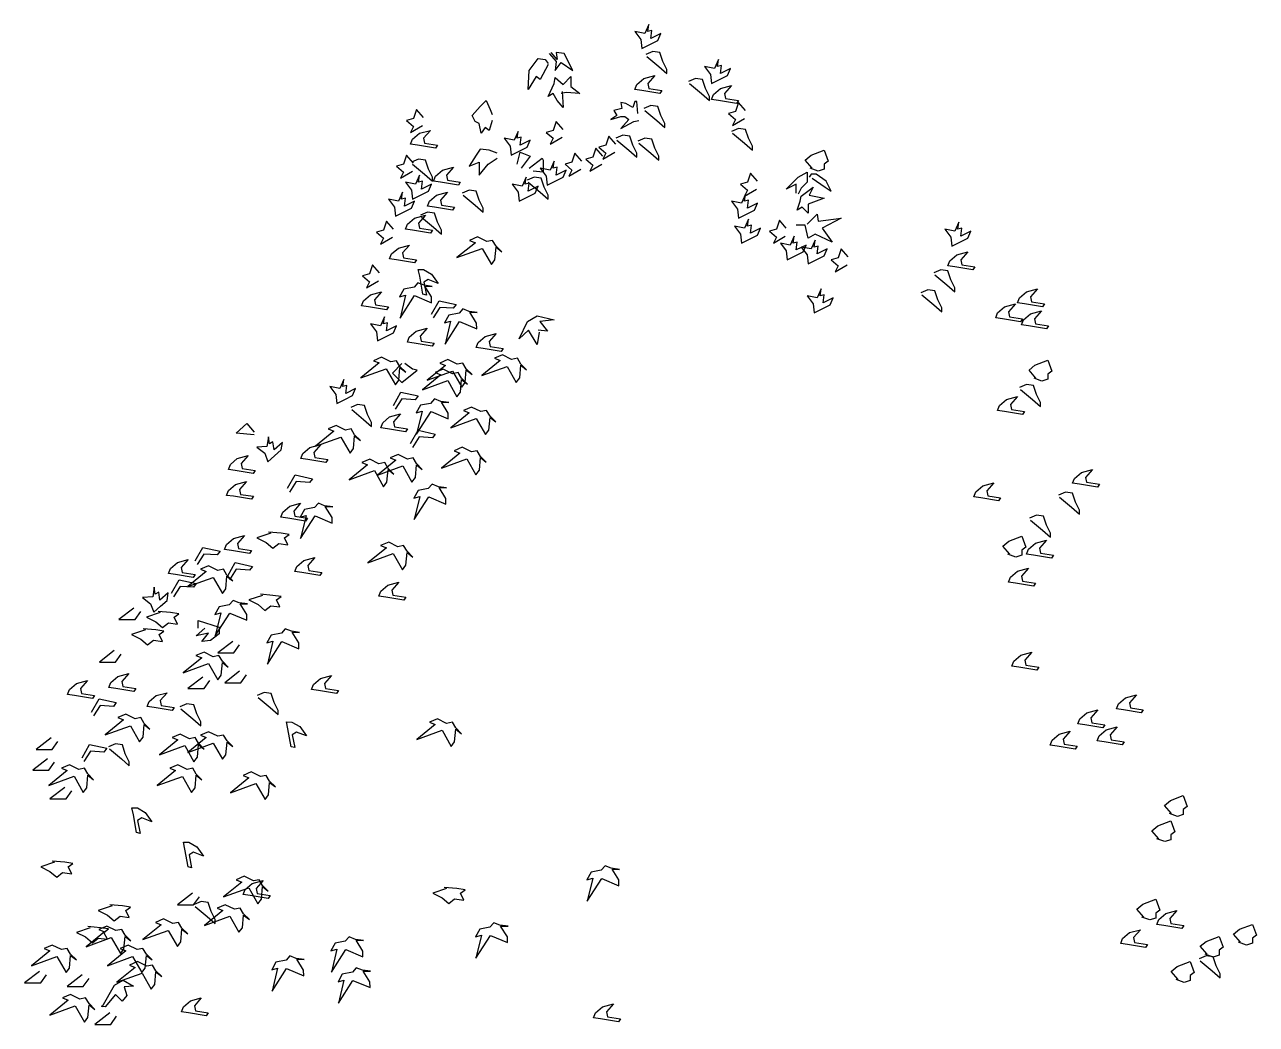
# Model space of a CAD drawing. Header units: millimetres. Extents: x -38686 to 870903, y -23218 to 232707.
# Drawn here: x 47948 to 50187, y 17992 to 19808 of the extents above; entities that cross this region are included whole.
import ezdxf

# ---------------------------------------------------------------- set-up
doc = ezdxf.new("R2010")
doc.units = ezdxf.units.MM
doc.header["$LTSCALE"] = 10
doc.layers.add('40 - Detail Outline', color=142, linetype='Continuous')

msp = doc.modelspace()

# ---------------------------------------------------------------- linework, layer by layer
at = {"layer": '40 - Detail Outline', "color": 250}
for points in [[(49082.546, 19807.995), (49075.3, 19791.696), (49057.184, 19795.318), (49068.054, 19780.83), (49069.865, 19764.531), (49084.358, 19771.775), (49098.851, 19779.019), (49104.286, 19791.696), (49086.17, 19782.641), (49087.981, 19797.129), (49080.735, 19795.318)], [(49209.358, 19744.61), (49202.112, 19728.311), (49183.996, 19731.933), (49194.865, 19717.445), (49196.677, 19701.146), (49211.17, 19708.39), (49225.662, 19715.634), (49231.097, 19728.311), (49212.981, 19719.256), (49214.793, 19733.744), (49207.546, 19731.933)], [(49060.807, 19699.335), (49073.488, 19710.201), (49093.416, 19715.634), (49080.735, 19701.146), (49082.546, 19692.091), (49106.097, 19688.469), (49102.474, 19683.036), (49069.865, 19688.469), (49057.184, 19690.28)], [(49200.3, 19681.225), (49212.981, 19692.091), (49232.909, 19697.524), (49220.228, 19683.036), (49222.039, 19673.981), (49245.59, 19670.359), (49241.967, 19664.926), (49209.358, 19670.359), (49196.677, 19672.17)], [(48653.199, 19599.73), (48665.88, 19610.596), (48685.807, 19616.029), (48673.126, 19601.541), (48674.938, 19592.486), (48698.489, 19588.864), (48694.865, 19583.431), (48662.257, 19588.864), (48649.576, 19590.675)], [(48845.228, 19614.218), (48837.981, 19597.919), (48819.865, 19601.541), (48830.735, 19587.053), (48832.547, 19570.754), (48847.039, 19577.998), (48861.532, 19585.242), (48866.967, 19597.919), (48848.851, 19588.864), (48850.662, 19603.352), (48843.416, 19601.541)], [(48694.865, 19532.723), (48707.547, 19543.589), (48727.474, 19549.022), (48714.793, 19534.534), (48716.604, 19525.479), (48740.155, 19521.857), (48736.532, 19516.424), (48703.923, 19521.857), (48691.242, 19523.668)], [(48910.445, 19559.888), (48903.199, 19543.589), (48885.083, 19547.211), (48895.952, 19532.723), (48897.764, 19516.424), (48912.257, 19523.668), (48926.749, 19530.912), (48932.184, 19543.589), (48914.068, 19534.534), (48915.88, 19549.022), (48908.633, 19547.211)], [(48665.88, 19534.534), (48658.633, 19518.235), (48640.518, 19521.857), (48651.387, 19507.369), (48653.199, 19491.07), (48667.691, 19498.314), (48682.184, 19505.558), (48687.619, 19518.235), (48669.503, 19509.18), (48671.315, 19523.668), (48664.068, 19521.857)], [(48859.72, 19530.912), (48852.474, 19514.613), (48834.358, 19518.235), (48845.228, 19503.747), (48847.039, 19487.448), (48861.532, 19494.692), (48876.025, 19501.936), (48881.46, 19514.613), (48863.344, 19505.558), (48865.155, 19520.046), (48857.909, 19518.235)], [(48635.083, 19503.747), (48627.836, 19487.448), (48609.72, 19491.07), (48620.59, 19476.582), (48622.402, 19460.283), (48636.894, 19467.527), (48651.387, 19474.771), (48656.822, 19487.448), (48638.706, 19478.393), (48640.518, 19492.881), (48633.271, 19491.07)], [(48683.996, 19487.448), (48696.677, 19498.314), (48716.604, 19503.747), (48703.923, 19489.259), (48705.735, 19480.204), (48729.286, 19476.582), (48725.662, 19471.149), (48693.054, 19476.582), (48680.373, 19478.393)], [(49258.271, 19500.125), (49251.025, 19483.826), (49232.909, 19487.448), (49243.778, 19472.96), (49245.59, 19456.661), (49260.083, 19463.905), (49274.575, 19471.149), (49280.01, 19483.826), (49261.894, 19474.771), (49263.706, 19489.259), (49256.459, 19487.448)], [(48644.141, 19445.795), (48656.822, 19456.661), (48676.749, 19462.094), (48664.068, 19447.606), (48665.88, 19438.551), (48689.431, 19434.929), (48685.807, 19429.496), (48653.199, 19434.929), (48640.518, 19436.74)], [(49263.706, 19454.85), (49256.459, 19438.551), (49238.344, 19442.173), (49249.213, 19427.685), (49251.025, 19411.386), (49265.517, 19418.63), (49280.01, 19425.874), (49285.445, 19438.551), (49267.329, 19429.496), (49269.141, 19443.984), (49261.894, 19442.173)], [(49645.952, 19449.417), (49638.706, 19433.118), (49620.59, 19436.74), (49631.459, 19422.252), (49633.271, 19405.953), (49647.764, 19413.197), (49662.256, 19420.441), (49667.691, 19433.118), (49649.575, 19424.063), (49651.387, 19438.551), (49644.141, 19436.74)], [(48615.155, 19391.465), (48627.836, 19402.331), (48647.764, 19407.764), (48635.083, 19393.276), (48636.894, 19384.221), (48660.445, 19380.599), (48656.822, 19375.166), (48624.213, 19380.599), (48611.532, 19382.41)], [(49347.039, 19424.063), (49339.793, 19407.764), (49321.677, 19411.386), (49332.546, 19396.898), (49334.358, 19380.599), (49348.851, 19387.843), (49363.343, 19395.087), (49368.778, 19407.764), (49350.662, 19398.709), (49352.474, 19413.197), (49345.228, 19411.386)], [(49385.083, 19416.819), (49377.836, 19400.52), (49359.72, 19404.142), (49370.59, 19389.654), (49372.401, 19373.355), (49386.894, 19380.599), (49401.387, 19387.843), (49406.822, 19400.52), (49388.706, 19391.465), (49390.517, 19405.953), (49383.271, 19404.142)], [(49629.648, 19378.788), (49642.329, 19389.654), (49662.256, 19395.087), (49649.575, 19380.599), (49651.387, 19371.544), (49674.938, 19367.922), (49671.314, 19362.489), (49638.706, 19367.922), (49626.025, 19369.733)], [(48673.479, 19363.085), (48687.978, 19354.798), (48699.799, 19337.86), (48681.889, 19344.928), (48673.971, 19340.176), (48678.484, 19316.779), (48672.148, 19318.363), (48666.294, 19350.899), (48663.733, 19363.45)], [(48564.431, 19306.348), (48577.112, 19317.214), (48597.039, 19322.647), (48584.358, 19308.159), (48586.17, 19299.104), (48609.72, 19295.482), (48606.097, 19290.049), (48573.489, 19295.482), (48560.807, 19297.293)], [(49395.952, 19328.08), (49388.706, 19311.781), (49370.59, 19315.403), (49381.459, 19300.915), (49383.271, 19284.616), (49397.764, 19291.86), (49412.257, 19299.104), (49417.691, 19311.781), (49399.575, 19302.726), (49401.387, 19317.214), (49394.141, 19315.403)], [(49756.459, 19311.781), (49769.141, 19322.647), (49789.068, 19328.08), (49776.387, 19313.592), (49778.199, 19304.537), (49801.749, 19300.915), (49798.126, 19295.482), (49765.517, 19300.915), (49752.836, 19302.726)], [(49716.604, 19284.616), (49729.285, 19295.482), (49749.213, 19300.915), (49736.532, 19286.427), (49738.343, 19277.372), (49761.894, 19273.75), (49758.271, 19268.317), (49725.662, 19273.75), (49712.981, 19275.561)], [(48602.474, 19277.372), (48595.228, 19261.073), (48577.112, 19264.695), (48587.981, 19250.207), (48589.793, 19233.908), (48604.286, 19241.152), (48618.778, 19248.396), (48624.213, 19261.073), (48606.097, 19252.018), (48607.909, 19266.506), (48600.663, 19264.695)], [(49763.706, 19271.939), (49776.387, 19282.805), (49796.314, 19288.238), (49783.633, 19273.75), (49785.445, 19264.695), (49808.996, 19261.073), (49805.372, 19255.64), (49772.764, 19261.073), (49760.083, 19262.884)], [(48647.476, 19240.625), (48660.157, 19251.491), (48680.085, 19256.924), (48667.403, 19242.436), (48669.215, 19233.381), (48692.766, 19229.759), (48689.143, 19224.326), (48656.534, 19229.759), (48643.853, 19231.57)], [(48772.748, 19230.481), (48785.429, 19241.347), (48805.357, 19246.78), (48792.676, 19232.292), (48794.487, 19223.237), (48818.038, 19219.615), (48814.415, 19214.182), (48781.806, 19219.615), (48769.125, 19221.426)], [(48528.199, 19163.279), (48520.952, 19146.98), (48502.836, 19150.602), (48513.706, 19136.114), (48515.518, 19119.815), (48530.01, 19127.059), (48544.503, 19134.303), (48549.938, 19146.98), (48531.822, 19137.925), (48533.634, 19152.413), (48526.387, 19150.602)], [(49720.228, 19116.193), (49732.909, 19127.059), (49752.836, 19132.492), (49740.155, 19118.004), (49741.967, 19108.949), (49765.517, 19105.327), (49761.894, 19099.894), (49729.285, 19105.327), (49716.604, 19107.138)], [(48599.033, 19084.966), (48611.714, 19095.832), (48631.641, 19101.265), (48618.96, 19086.777), (48620.772, 19077.722), (48644.323, 19074.1), (48640.699, 19068.667), (48608.091, 19074.1), (48595.41, 19075.911)], [(48391.625, 19059.38), (48388.821, 19041.765), (48370.384, 19040.598), (48384.618, 19029.399), (48390.567, 19014.117), (48402.705, 19024.849), (48414.843, 19035.582), (48416.829, 19049.231), (48401.656, 19035.815), (48399.675, 19050.281), (48393.14, 19046.665)], [(48453.923, 19029.265), (48466.605, 19040.131), (48486.532, 19045.564), (48473.851, 19031.076), (48475.662, 19022.021), (48499.213, 19018.399), (48495.59, 19012.966), (48462.981, 19018.399), (48450.3, 19020.21)], [(48322.215, 19008.866), (48334.896, 19019.732), (48354.824, 19025.165), (48342.143, 19010.677), (48343.954, 19001.622), (48367.505, 18998), (48363.882, 18992.567), (48331.273, 18998), (48318.592, 18999.811)], [(49856.097, 18983.99), (49868.778, 18994.856), (49888.706, 19000.289), (49876.025, 18985.801), (49877.836, 18976.746), (49901.387, 18973.124), (49897.764, 18967.691), (49865.155, 18973.124), (49852.474, 18974.935)], [(48318.755, 18962.168), (48331.436, 18973.034), (48351.364, 18978.467), (48338.682, 18963.979), (48340.494, 18954.924), (48364.045, 18951.302), (48360.422, 18945.869), (48327.813, 18951.302), (48315.132, 18953.113)], [(49676.745, 18959.513), (49689.426, 18970.379), (49709.354, 18975.812), (49696.673, 18961.324), (49698.484, 18952.269), (49722.035, 18948.647), (49718.412, 18943.214), (49685.803, 18948.647), (49673.122, 18950.458)], [(48417.371, 18922.389), (48430.052, 18933.255), (48449.98, 18938.688), (48437.299, 18924.2), (48439.11, 18915.145), (48462.661, 18911.523), (48459.038, 18906.09), (48426.429, 18911.523), (48413.748, 18913.334)], [(48315.295, 18863.584), (48327.976, 18874.45), (48347.903, 18879.883), (48335.222, 18865.395), (48337.034, 18856.34), (48360.585, 18852.718), (48356.961, 18847.285), (48324.353, 18852.718), (48311.672, 18854.529)], [(49772.764, 18855.408), (49785.445, 18866.274), (49805.372, 18871.707), (49792.691, 18857.219), (49794.503, 18848.164), (49818.054, 18844.542), (49814.43, 18839.109), (49781.822, 18844.542), (49769.141, 18846.353)], [(48213.218, 18820.346), (48225.899, 18831.212), (48245.827, 18836.645), (48233.146, 18822.157), (48234.957, 18813.102), (48258.508, 18809.48), (48254.885, 18804.047), (48222.276, 18809.48), (48209.595, 18811.291)], [(48443.323, 18823.805), (48456.004, 18834.671), (48475.932, 18840.104), (48463.25, 18825.616), (48465.062, 18816.561), (48488.613, 18812.939), (48484.99, 18807.506), (48452.381, 18812.939), (48439.7, 18814.75)], [(49740.155, 18804.7), (49752.836, 18815.566), (49772.764, 18820.999), (49760.083, 18806.511), (49761.894, 18797.456), (49785.445, 18793.834), (49781.822, 18788.401), (49749.213, 18793.834), (49736.532, 18795.645)], [(48184.012, 18786.113), (48181.208, 18768.497), (48162.77, 18767.33), (48177.005, 18756.131), (48182.954, 18740.849), (48195.092, 18751.581), (48207.229, 18762.314), (48209.215, 18775.963), (48194.043, 18762.547), (48192.062, 18777.013), (48185.526, 18773.397)], [(48595.573, 18778.837), (48608.254, 18789.703), (48628.181, 18795.136), (48615.5, 18780.648), (48617.312, 18771.593), (48640.862, 18767.971), (48637.239, 18762.538), (48604.631, 18767.971), (48591.949, 18769.782)], [(49745.91, 18652.089), (49758.591, 18662.955), (49778.519, 18668.389), (49765.837, 18653.901), (49767.649, 18644.845), (49791.2, 18641.223), (49787.577, 18635.79), (49754.968, 18641.223), (49742.287, 18643.034)], [(48104.976, 18613.309), (48117.657, 18624.175), (48137.584, 18629.608), (48124.903, 18615.12), (48126.715, 18606.065), (48150.265, 18602.443), (48146.642, 18597.01), (48114.034, 18602.443), (48101.352, 18604.254)], [(48473.507, 18609.431), (48486.188, 18620.297), (48506.116, 18625.73), (48493.435, 18611.242), (48495.246, 18602.187), (48518.797, 18598.565), (48515.174, 18593.132), (48482.565, 18598.565), (48469.884, 18600.376)], [(48029.827, 18600.694), (48042.508, 18611.56), (48062.435, 18616.993), (48049.754, 18602.505), (48051.566, 18593.45), (48075.116, 18589.828), (48071.493, 18584.395), (48038.884, 18589.828), (48026.203, 18591.639)], [(48174.803, 18578.407), (48187.484, 18589.273), (48207.411, 18594.706), (48194.73, 18580.218), (48196.542, 18571.163), (48220.092, 18567.541), (48216.469, 18562.108), (48183.861, 18567.541), (48171.179, 18569.352)], [(49935.995, 18574.529), (49948.676, 18585.395), (49968.603, 18590.828), (49955.922, 18576.34), (49957.734, 18567.285), (49981.284, 18563.663), (49977.661, 18558.23), (49945.053, 18563.663), (49932.371, 18565.474)], [(49866.168, 18547.383), (49878.849, 18558.249), (49898.776, 18563.682), (49886.095, 18549.194), (49887.907, 18540.139), (49911.457, 18536.517), (49907.834, 18531.084), (49875.226, 18536.517), (49862.544, 18538.328)], [(48434.155, 18541.329), (48448.654, 18533.043), (48460.475, 18516.104), (48442.565, 18523.172), (48434.648, 18518.42), (48439.16, 18495.023), (48432.825, 18496.607), (48426.97, 18529.143), (48424.409, 18541.694)], [(49815.737, 18508.603), (49828.418, 18519.469), (49848.346, 18524.902), (49835.664, 18510.414), (49837.476, 18501.359), (49861.027, 18497.737), (49857.404, 18492.304), (49824.795, 18497.737), (49812.114, 18499.548)], [(49901.081, 18516.359), (49913.762, 18527.225), (49933.69, 18532.658), (49921.009, 18518.17), (49922.82, 18509.115), (49946.371, 18505.493), (49942.748, 18500.06), (49910.139, 18505.493), (49897.458, 18507.304)], [(48153.21, 18385.299), (48167.709, 18377.013), (48179.53, 18360.075), (48161.62, 18367.143), (48153.702, 18362.39), (48158.215, 18338.994), (48151.879, 18340.578), (48146.025, 18373.114), (48143.464, 18385.665)], [(48246.859, 18322.887), (48261.358, 18314.601), (48273.178, 18297.663), (48255.268, 18304.731), (48247.351, 18299.978), (48251.863, 18276.582), (48245.528, 18278.166), (48239.673, 18310.702), (48237.113, 18323.253)], [(48349.37, 18237.143), (48362.051, 18248.009), (48381.979, 18253.442), (48369.298, 18238.954), (48371.109, 18229.899), (48394.66, 18226.277), (48391.037, 18220.844), (48358.428, 18226.277), (48345.747, 18228.088)], [(50009.701, 18182.851), (50022.382, 18193.717), (50042.309, 18199.15), (50029.628, 18184.662), (50031.44, 18175.607), (50054.991, 18171.985), (50051.367, 18166.552), (50018.759, 18171.985), (50006.078, 18173.796)], [(49943.753, 18147.949), (49956.434, 18158.815), (49976.362, 18164.248), (49963.681, 18149.76), (49965.492, 18140.705), (49989.043, 18137.083), (49985.42, 18131.65), (49952.811, 18137.083), (49940.13, 18138.894)], [(48236.871, 18023.852), (48249.552, 18034.718), (48269.48, 18040.151), (48256.799, 18025.663), (48258.61, 18016.608), (48282.161, 18012.986), (48278.538, 18007.553), (48245.929, 18012.986), (48233.248, 18014.797)], [(48986.059, 18013.45), (48998.74, 18024.316), (49018.667, 18029.749), (49005.986, 18015.261), (49007.798, 18006.206), (49031.348, 18002.584), (49027.725, 17997.151), (48995.116, 18002.584), (48982.435, 18004.395)]]:
    msp.add_lwpolyline(points, close=True, dxfattribs=at)
for points in [[(48899.575, 19735.555), (48885.083, 19708.39), (48877.836, 19713.823), (48863.344, 19690.28), (48865.155, 19724.689), (48881.46, 19746.421), (48894.141, 19744.61), (48899.575, 19737.366)], [(48901.387, 19755.476), (48914.068, 19740.988), (48912.257, 19724.689), (48923.126, 19739.177), (48944.865, 19724.689), (48928.561, 19755.476), (48914.068, 19757.287), (48915.88, 19744.61), (48905.01, 19757.287)], [(49078.923, 19750.043), (49100.662, 19731.933), (49115.155, 19719.256), (49115.155, 19726.5), (49107.909, 19740.988), (49102.474, 19757.287), (49089.793, 19759.098), (49077.112, 19753.665)], [(48924.938, 19686.658), (48926.749, 19657.682), (48915.88, 19670.359), (48908.633, 19683.036), (48899.575, 19677.603), (48910.445, 19701.146), (48912.257, 19712.012), (48926.749, 19699.335), (48941.242, 19713.823), (48941.242, 19695.713), (48957.546, 19683.036), (48932.184, 19684.847), (48923.126, 19683.036)], [(49156.822, 19701.146), (49178.561, 19683.036), (49193.054, 19670.359), (49193.054, 19677.603), (49185.807, 19692.091), (49180.373, 19708.39), (49167.691, 19710.201), (49155.01, 19704.768)], [(48673.126, 19639.572), (48660.445, 19654.06), (48655.01, 19637.761), (48642.329, 19634.139), (48655.01, 19623.273), (48649.576, 19612.407), (48671.315, 19625.084)], [(48798.126, 19634.139), (48792.691, 19616.029), (48785.445, 19621.462), (48778.199, 19610.596), (48774.575, 19628.706), (48767.329, 19632.328), (48761.894, 19643.194), (48776.387, 19659.493), (48787.257, 19670.359), (48794.503, 19654.06), (48798.126, 19645.005)], [(49062.619, 19646.816), (49060.807, 19668.548), (49057.184, 19668.548), (49053.561, 19657.682), (49040.88, 19664.926), (49031.822, 19666.737), (49033.633, 19655.871), (49019.141, 19652.249), (49024.575, 19643.194), (49013.706, 19635.95), (49031.822, 19641.383), (49039.068, 19641.383), (49046.315, 19635.95), (49031.822, 19619.651), (49055.373, 19632.328), (49064.431, 19634.139)], [(49075.3, 19652.249), (49097.039, 19634.139), (49111.532, 19621.462), (49111.532, 19628.706), (49104.286, 19643.194), (49098.851, 19659.493), (49086.17, 19661.304), (49073.488, 19655.871)], [(49258.271, 19652.249), (49245.59, 19666.737), (49240.155, 19650.438), (49227.474, 19646.816), (49240.155, 19635.95), (49234.72, 19625.084), (49256.459, 19637.761)], [(48926.749, 19617.84), (48914.068, 19632.328), (48908.633, 19616.029), (48895.952, 19612.407), (48908.633, 19601.541), (48903.199, 19590.675), (48924.938, 19603.352)], [(49234.72, 19610.596), (49256.459, 19592.486), (49270.952, 19579.809), (49270.952, 19587.053), (49263.706, 19601.541), (49258.271, 19617.84), (49245.59, 19619.651), (49232.909, 19614.218)], [(49022.764, 19590.675), (49010.083, 19605.163), (49004.648, 19588.864), (48991.967, 19585.242), (49004.648, 19574.376), (48999.213, 19563.51), (49020.952, 19576.187)], [(49024.575, 19597.919), (49046.315, 19579.809), (49060.807, 19567.132), (49060.807, 19574.376), (49053.561, 19588.864), (49048.126, 19605.163), (49035.445, 19606.974), (49022.764, 19601.541)], [(49064.431, 19592.486), (49086.17, 19574.376), (49100.662, 19561.699), (49100.662, 19568.943), (49093.416, 19583.431), (49087.981, 19599.73), (49075.3, 19601.541), (49062.619, 19596.108)], [(48655.01, 19556.266), (48642.329, 19570.754), (48636.894, 19554.455), (48624.213, 19550.833), (48636.894, 19539.967), (48631.46, 19529.101), (48653.199, 19541.778)], [(48653.199, 19554.455), (48674.938, 19536.345), (48689.431, 19523.668), (48689.431, 19530.912), (48682.184, 19545.4), (48676.749, 19561.699), (48664.068, 19563.51), (48651.387, 19558.077)], [(48807.184, 19574.376), (48792.691, 19579.809), (48776.387, 19581.62), (48769.141, 19570.754), (48756.46, 19550.833), (48774.575, 19558.077), (48774.575, 19534.534), (48790.88, 19554.455), (48807.184, 19565.321)], [(48843.416, 19554.455), (48848.851, 19576.187), (48866.967, 19568.943), (48850.662, 19547.211)], [(48865.155, 19547.211), (48888.706, 19565.321), (48890.518, 19561.699), (48890.518, 19539.967), (48872.402, 19541.778)], [(48961.17, 19559.888), (48948.489, 19574.376), (48943.054, 19558.077), (48930.373, 19554.455), (48943.054, 19543.589), (48937.619, 19532.723), (48959.358, 19545.4)], [(48999.213, 19568.943), (48986.532, 19583.431), (48981.097, 19567.132), (48968.416, 19563.51), (48981.097, 19552.644), (48975.662, 19541.778), (48997.402, 19554.455)], [(49379.648, 19547.211), (49366.967, 19561.699), (49377.836, 19570.754), (49401.387, 19579.809), (49408.633, 19559.888), (49401.387, 19554.455), (49401.387, 19545.4), (49390.517, 19541.778), (49376.025, 19547.211)], [(48863.344, 19521.857), (48885.083, 19503.747), (48899.575, 19491.07), (48899.575, 19498.314), (48892.329, 19512.802), (48886.894, 19529.101), (48874.213, 19530.912), (48861.532, 19525.479)], [(49280.01, 19523.668), (49267.329, 19538.156), (49261.894, 19521.857), (49249.213, 19518.235), (49261.894, 19507.369), (49256.459, 19496.503), (49278.199, 19509.18)], [(49350.662, 19501.936), (49350.662, 19518.235), (49332.546, 19509.18), (49354.286, 19530.912), (49370.59, 19539.967), (49370.59, 19521.857), (49359.72, 19510.991), (49354.286, 19500.125)], [(49379.648, 19529.101), (49403.199, 19512.802), (49414.068, 19505.558), (49405.01, 19523.668), (49386.894, 19536.345), (49377.836, 19536.345), (49374.213, 19530.912)], [(48745.59, 19498.314), (48767.329, 19480.204), (48781.822, 19467.527), (48781.822, 19474.771), (48774.575, 19489.259), (48769.141, 19505.558), (48756.46, 19507.369), (48743.778, 19501.936)], [(49352.474, 19471.149), (49357.909, 19487.448), (49359.72, 19496.503), (49381.459, 19512.802), (49374.213, 19498.314), (49401.387, 19492.881), (49372.401, 19482.015), (49372.401, 19465.716), (49361.532, 19476.582), (49352.474, 19471.149)], [(48618.778, 19436.74), (48606.097, 19451.228), (48600.663, 19434.929), (48587.981, 19431.307), (48600.663, 19420.441), (48595.228, 19409.575), (48616.967, 19422.252)], [(48669.503, 19458.472), (48691.242, 19440.362), (48705.735, 19427.685), (48705.735, 19434.929), (48698.489, 19449.417), (48693.054, 19465.716), (48680.373, 19467.527), (48667.691, 19462.094)], [(49332.546, 19438.551), (49319.865, 19453.039), (49314.43, 19436.74), (49301.749, 19433.118), (49314.43, 19422.252), (49308.996, 19411.386), (49330.735, 19424.063)], [(49370.59, 19445.795), (49388.706, 19463.905), (49390.517, 19451.228), (49432.184, 19456.661), (49397.764, 19438.551), (49415.88, 19413.197), (49385.083, 19427.685), (49372.401, 19420.441), (49366.967, 19443.984), (49350.662, 19443.984)], [(48779.988, 19401.555), (48796.703, 19372.313), (48802.971, 19380.668), (48805.06, 19403.644), (48815.508, 19395.289), (48805.06, 19405.733), (48798.792, 19416.176), (48788.345, 19414.088), (48771.63, 19422.443), (48757.004, 19416.176), (48767.451, 19411.999), (48734.02, 19384.846), (48779.988, 19401.555)], [(49444.865, 19386.032), (49432.184, 19400.52), (49426.749, 19384.221), (49414.068, 19380.599), (49426.749, 19369.733), (49421.315, 19358.867), (49443.054, 19371.544)], [(48593.416, 19357.056), (48580.735, 19371.544), (48575.3, 19355.245), (48562.619, 19351.623), (48575.3, 19340.757), (48569.865, 19329.891), (48591.605, 19342.568)], [(49602.474, 19353.434), (49624.213, 19335.324), (49638.706, 19322.647), (49638.706, 19329.891), (49631.459, 19344.379), (49626.025, 19360.678), (49613.343, 19362.489), (49600.662, 19357.056)], [(48656.994, 19316.07), (48688.033, 19302.99), (48687.938, 19313.435), (48675.644, 19332.957), (48689.018, 19332.664), (48674.376, 19334.616), (48663.053, 19339.106), (48656.022, 19331.102), (48637.669, 19327.588), (48629.855, 19313.727), (48640.691, 19316.753), (48630.623, 19274.878), (48656.994, 19316.07)], [(49578.923, 19317.214), (49600.662, 19299.104), (49615.155, 19286.427), (49615.155, 19293.671), (49607.909, 19308.159), (49602.474, 19324.458), (49589.793, 19326.269), (49577.112, 19320.836)], [(48687.612, 19282.404), (48701.453, 19306.618), (48732.595, 19299.7), (48727.405, 19292.781), (48703.183, 19294.511), (48691.072, 19275.486)], [(48738.805, 19268.721), (48769.844, 19255.641), (48769.749, 19266.086), (48757.455, 19285.608), (48770.829, 19285.315), (48756.187, 19287.267), (48744.864, 19291.758), (48737.833, 19283.753), (48719.48, 19280.239), (48711.666, 19266.379), (48722.502, 19269.405), (48712.434, 19227.529), (48738.805, 19268.721)], [(48883.115, 19249.543), (48879.654, 19227.059), (48864.083, 19253.002), (48846.782, 19237.436), (48862.353, 19268.568), (48879.654, 19278.945), (48910.796, 19272.027), (48884.845, 19268.568), (48898.686, 19251.272), (48881.384, 19253.002)], [(48825.015, 19187.327), (48841.73, 19158.085), (48847.999, 19166.439), (48850.088, 19189.415), (48860.535, 19181.061), (48850.088, 19191.504), (48843.82, 19201.948), (48833.373, 19199.859), (48816.658, 19208.214), (48802.032, 19201.948), (48812.479, 19197.77), (48779.048, 19170.617), (48825.015, 19187.327)], [(48605.417, 19183.022), (48622.133, 19153.78), (48628.401, 19162.135), (48630.49, 19185.111), (48640.937, 19176.756), (48630.49, 19187.2), (48624.222, 19197.643), (48613.775, 19195.555), (48597.06, 19203.91), (48582.434, 19197.643), (48592.881, 19193.466), (48559.45, 19166.312), (48605.417, 19183.022)], [(48633.979, 19192.468), (48616.678, 19175.172), (48633.979, 19157.877), (48661.66, 19180.361), (48653.01, 19182.091), (48639.169, 19192.468)], [(48725.981, 19178.718), (48742.696, 19149.476), (48748.964, 19157.831), (48751.054, 19180.807), (48761.501, 19172.452), (48751.054, 19182.895), (48744.786, 19193.339), (48734.338, 19191.25), (48717.623, 19199.605), (48702.997, 19193.339), (48713.444, 19189.162), (48680.014, 19162.008), (48725.981, 19178.718)], [(49786.262, 19165.821), (49773.581, 19180.309), (49784.45, 19189.364), (49808.001, 19198.419), (49815.248, 19178.498), (49808.001, 19173.065), (49808.001, 19164.01), (49797.132, 19160.388), (49782.639, 19165.821)], [(48717.369, 19161.5), (48734.084, 19132.258), (48740.353, 19140.613), (48742.442, 19163.589), (48752.889, 19155.234), (48742.442, 19165.678), (48736.174, 19176.121), (48725.727, 19174.032), (48709.011, 19182.387), (48694.386, 19176.121), (48704.833, 19171.944), (48671.402, 19144.79), (48717.369, 19161.5)], [(48618.408, 19116.368), (48632.249, 19140.582), (48663.391, 19133.663), (48658.2, 19126.745), (48633.979, 19128.475), (48621.868, 19109.45)], [(49758.271, 19145.169), (49780.01, 19127.059), (49794.503, 19114.382), (49794.503, 19121.626), (49787.256, 19136.114), (49781.822, 19152.413), (49769.141, 19154.224), (49756.459, 19148.791)], [(48542.691, 19108.949), (48564.431, 19090.839), (48578.923, 19078.162), (48578.923, 19085.406), (48571.677, 19099.894), (48566.242, 19116.193), (48553.561, 19118.004), (48540.88, 19112.571)], [(48687.135, 19105.153), (48718.174, 19092.073), (48718.079, 19102.517), (48705.785, 19122.039), (48719.159, 19121.747), (48704.517, 19123.699), (48693.194, 19128.189), (48686.163, 19120.185), (48667.809, 19116.671), (48659.995, 19102.81), (48670.832, 19105.836), (48660.764, 19063.96), (48687.135, 19105.153)], [(48769.039, 19092.629), (48785.755, 19063.387), (48792.023, 19071.742), (48794.112, 19094.718), (48804.559, 19086.363), (48794.112, 19096.807), (48787.844, 19107.25), (48777.397, 19105.161), (48760.682, 19113.516), (48746.056, 19107.25), (48756.503, 19103.073), (48723.072, 19075.919), (48769.039, 19092.629)], [(48365.812, 19062.752), (48332.939, 19066.211), (48351.971, 19083.507), (48365.812, 19067.941)], [(48522.99, 19059.004), (48539.705, 19029.762), (48545.973, 19038.117), (48548.063, 19061.093), (48558.51, 19052.738), (48548.063, 19063.182), (48541.795, 19073.625), (48531.348, 19071.537), (48514.632, 19079.891), (48500.006, 19073.625), (48510.453, 19069.448), (48477.023, 19042.294), (48522.99, 19059.004)], [(48649.55, 19047.186), (48663.391, 19071.4), (48694.533, 19064.482), (48689.342, 19057.563), (48665.121, 19059.293), (48653.01, 19040.268)], [(48635.558, 19006.54), (48652.273, 18977.298), (48658.542, 18985.653), (48660.631, 19008.629), (48671.078, 19000.274), (48660.631, 19010.718), (48654.363, 19021.161), (48643.916, 19019.073), (48627.201, 19027.428), (48612.575, 19021.161), (48623.022, 19016.984), (48589.591, 18989.83), (48635.558, 19006.54)], [(48751.816, 19019.454), (48768.531, 18990.211), (48774.799, 18998.566), (48776.889, 19021.542), (48787.336, 19013.187), (48776.889, 19023.631), (48770.621, 19034.075), (48760.174, 19031.986), (48743.458, 19040.341), (48728.832, 19034.075), (48739.279, 19029.897), (48705.849, 19002.744), (48751.816, 19019.454)], [(48583.888, 18997.931), (48600.603, 18968.689), (48606.872, 18977.044), (48608.961, 19000.02), (48619.408, 18991.665), (48608.961, 19002.109), (48602.693, 19012.553), (48592.246, 19010.464), (48575.53, 19018.819), (48560.905, 19012.553), (48571.352, 19008.375), (48537.921, 18981.222), (48583.888, 18997.931)], [(48426.365, 18965.898), (48440.206, 18990.111), (48471.348, 18983.193), (48466.158, 18976.275), (48441.936, 18978.004), (48429.826, 18958.98)], [(48682.829, 18950.193), (48713.868, 18937.113), (48713.773, 18947.557), (48701.479, 18967.08), (48714.853, 18966.787), (48700.211, 18968.739), (48688.888, 18973.229), (48681.857, 18965.225), (48663.504, 18961.711), (48655.69, 18947.85), (48666.526, 18950.876), (48656.458, 18909.001), (48682.829, 18950.193)], [(49828.923, 18949.581), (49850.662, 18931.47), (49865.155, 18918.793), (49865.155, 18926.037), (49857.909, 18940.525), (49852.474, 18956.825), (49839.793, 18958.636), (49827.112, 18953.203)], [(48476.148, 18915.757), (48507.187, 18902.677), (48507.093, 18913.122), (48494.799, 18932.644), (48508.173, 18932.351), (48493.531, 18934.303), (48482.208, 18938.794), (48475.177, 18930.789), (48456.823, 18927.275), (48449.009, 18913.415), (48459.846, 18916.44), (48449.778, 18874.565), (48476.148, 18915.757)], [(49776.387, 18907.927), (49798.126, 18889.817), (49812.619, 18877.14), (49812.619, 18884.384), (49805.372, 18898.872), (49799.938, 18915.171), (49787.256, 18916.982), (49774.575, 18911.549)], [(48395.536, 18884.173), (48370.463, 18875.818), (48387.178, 18867.463), (48399.715, 18857.019), (48410.162, 18865.374), (48426.877, 18863.286), (48420.609, 18875.818), (48428.966, 18882.084), (48414.341, 18884.173), (48391.357, 18886.262)], [(49738.573, 18846.407), (49725.892, 18860.895), (49736.761, 18869.95), (49760.312, 18879.005), (49767.558, 18859.084), (49760.312, 18853.651), (49760.312, 18844.596), (49749.442, 18840.974), (49734.95, 18846.407)], [(48258.545, 18834.452), (48272.386, 18858.666), (48303.528, 18851.748), (48298.337, 18844.83), (48274.116, 18846.559), (48262.005, 18827.534)], [(48618.335, 18847.276), (48635.05, 18818.034), (48641.318, 18826.389), (48643.408, 18849.365), (48653.855, 18841.01), (48643.408, 18851.453), (48637.139, 18861.897), (48626.692, 18859.808), (48609.977, 18868.163), (48595.351, 18861.897), (48605.798, 18857.72), (48572.368, 18830.566), (48618.335, 18847.276)], [(48291.065, 18804.179), (48307.781, 18774.937), (48314.049, 18783.292), (48316.138, 18806.268), (48326.585, 18797.913), (48316.138, 18808.357), (48309.87, 18818.801), (48299.423, 18816.712), (48282.708, 18825.067), (48268.082, 18818.801), (48278.529, 18814.623), (48245.098, 18787.47), (48291.065, 18804.179)], [(48317.368, 18806.78), (48331.209, 18830.993), (48362.351, 18824.075), (48357.161, 18817.157), (48332.939, 18818.886), (48320.829, 18799.861)], [(48215.292, 18775.648), (48229.133, 18799.861), (48260.275, 18792.943), (48255.084, 18786.025), (48230.863, 18787.755), (48218.752, 18768.73)], [(48321.138, 18739.275), (48352.177, 18726.195), (48352.083, 18736.64), (48339.789, 18756.162), (48353.163, 18755.869), (48338.52, 18757.821), (48327.198, 18762.312), (48320.167, 18754.307), (48301.813, 18750.793), (48293.999, 18736.932), (48304.836, 18739.958), (48294.768, 18698.083), (48321.138, 18739.275)], [(48380.91, 18771.382), (48355.837, 18763.027), (48372.552, 18754.672), (48385.089, 18744.228), (48395.536, 18752.583), (48412.251, 18750.494), (48405.983, 18763.027), (48414.341, 18769.293), (48399.715, 18771.382), (48376.731, 18773.47)], [(48146.896, 18748.406), (48119.734, 18727.518), (48148.985, 18727.518), (48159.432, 18742.139)], [(48194.952, 18740.051), (48169.879, 18731.696), (48186.595, 18723.341), (48199.131, 18712.897), (48209.578, 18721.252), (48226.294, 18719.163), (48220.025, 18731.696), (48228.383, 18737.962), (48213.757, 18740.051), (48190.774, 18742.139)], [(48263.735, 18711.655), (48263.735, 18725.491), (48301.797, 18713.384), (48301.797, 18701.278), (48286.227, 18689.171), (48270.655, 18687.441), (48282.766, 18703.007), (48260.275, 18697.818), (48275.846, 18711.655)], [(48167.79, 18708.72), (48142.717, 18700.365), (48159.432, 18692.01), (48171.969, 18681.566), (48182.416, 18689.921), (48199.131, 18687.832), (48192.863, 18700.365), (48201.221, 18706.631), (48186.595, 18708.72), (48163.611, 18710.808)], [(48415.867, 18687.622), (48446.906, 18674.542), (48446.811, 18684.986), (48434.517, 18704.509), (48447.891, 18704.216), (48433.249, 18706.168), (48421.926, 18710.658), (48414.895, 18702.654), (48396.541, 18699.14), (48388.727, 18685.279), (48399.564, 18688.305), (48389.496, 18646.43), (48415.867, 18687.622)], [(48111.376, 18671.123), (48084.214, 18650.235), (48113.465, 18650.235), (48123.912, 18664.856)], [(48282.708, 18647.525), (48299.423, 18618.283), (48305.691, 18626.638), (48307.781, 18649.614), (48318.228, 18641.259), (48307.781, 18651.702), (48301.512, 18662.146), (48291.065, 18660.057), (48274.35, 18668.412), (48259.724, 18662.146), (48270.171, 18657.969), (48236.741, 18630.815), (48282.708, 18647.525)], [(48326.585, 18687.832), (48299.423, 18666.945), (48328.675, 18666.945), (48339.122, 18681.566)], [(48272.261, 18623.082), (48245.098, 18602.195), (48274.35, 18602.195), (48284.797, 18616.816)], [(48339.122, 18633.526), (48311.959, 18612.638), (48341.211, 18612.638), (48351.658, 18627.259)], [(48069.963, 18559.455), (48083.804, 18583.669), (48114.946, 18576.75), (48109.755, 18569.832), (48085.534, 18571.562), (48073.423, 18552.537)], [(48372.937, 18586.046), (48394.676, 18567.936), (48409.169, 18555.259), (48409.169, 18562.503), (48401.922, 18576.991), (48396.488, 18593.29), (48383.806, 18595.101), (48371.125, 18589.668)], [(48232.464, 18565.242), (48254.203, 18547.132), (48268.696, 18534.455), (48268.696, 18541.699), (48261.45, 18556.187), (48256.015, 18572.486), (48243.334, 18574.297), (48230.653, 18568.864)], [(48140.628, 18534.734), (48157.343, 18505.492), (48163.611, 18513.846), (48165.701, 18536.822), (48176.148, 18528.468), (48165.701, 18538.911), (48159.432, 18549.355), (48148.985, 18547.266), (48132.27, 18555.621), (48117.644, 18549.355), (48128.091, 18545.177), (48094.661, 18518.024), (48140.628, 18534.734)], [(48706.858, 18526.379), (48723.573, 18497.137), (48729.842, 18505.492), (48731.931, 18528.468), (48742.378, 18520.113), (48731.931, 18530.556), (48725.663, 18541), (48715.216, 18538.911), (48698.5, 18547.266), (48683.875, 18541), (48694.322, 18536.822), (48660.891, 18509.669), (48706.858, 18526.379)], [(47996.458, 18512.379), (47969.296, 18491.492), (47998.548, 18491.492), (48008.995, 18506.113)], [(48239.421, 18498.616), (48256.136, 18469.374), (48262.404, 18477.729), (48264.494, 18500.705), (48274.941, 18492.35), (48264.494, 18502.794), (48258.225, 18513.238), (48247.778, 18511.149), (48231.063, 18519.504), (48216.437, 18513.238), (48226.884, 18509.06), (48193.454, 18481.907), (48239.421, 18498.616)], [(48291.091, 18502.921), (48307.806, 18473.679), (48314.074, 18482.034), (48316.164, 18505.01), (48326.611, 18496.655), (48316.164, 18507.098), (48309.896, 18517.542), (48299.449, 18515.453), (48282.733, 18523.808), (48268.107, 18517.542), (48278.554, 18513.364), (48245.124, 18486.211), (48291.091, 18502.921)], [(48052.662, 18476.437), (48066.502, 18500.65), (48097.644, 18493.732), (48092.454, 18486.814), (48068.233, 18488.544), (48056.122, 18469.519)], [(48102.397, 18492.429), (48124.136, 18474.319), (48138.629, 18461.642), (48138.629, 18468.886), (48131.382, 18483.374), (48125.948, 18499.673), (48113.266, 18501.484), (48100.585, 18496.051)], [(47990.19, 18474.782), (47963.028, 18453.895), (47992.279, 18453.895), (48002.727, 18468.516)], [(48038.246, 18442.83), (48054.962, 18413.588), (48061.23, 18421.942), (48063.319, 18444.918), (48073.766, 18436.564), (48063.319, 18447.007), (48057.051, 18457.451), (48046.604, 18455.362), (48029.889, 18463.717), (48015.263, 18457.451), (48025.71, 18453.273), (47992.279, 18426.12), (48038.246, 18442.83)], [(48235.115, 18442.659), (48251.83, 18413.417), (48258.098, 18421.771), (48260.188, 18444.747), (48270.635, 18436.393), (48260.188, 18446.836), (48253.92, 18457.28), (48243.473, 18455.191), (48226.757, 18463.546), (48212.131, 18457.28), (48222.578, 18453.102), (48189.148, 18425.949), (48235.115, 18442.659)], [(48368.596, 18429.745), (48385.311, 18400.503), (48391.58, 18408.858), (48393.669, 18431.834), (48404.116, 18423.479), (48393.669, 18433.923), (48387.401, 18444.366), (48376.954, 18442.278), (48360.238, 18450.633), (48345.612, 18444.366), (48356.06, 18440.189), (48322.629, 18413.036), (48368.596, 18429.745)], [(48021.531, 18422.564), (47994.369, 18401.677), (48023.621, 18401.677), (48034.068, 18416.298)], [(50032.239, 18375.441), (50019.557, 18389.929), (50030.427, 18398.984), (50053.978, 18408.039), (50061.224, 18388.118), (50053.978, 18382.685), (50053.978, 18373.63), (50043.108, 18370.008), (50028.615, 18375.441)], [(50009.649, 18329.524), (49996.968, 18344.012), (50007.837, 18353.067), (50031.388, 18362.122), (50038.634, 18342.201), (50031.388, 18336.768), (50031.388, 18327.713), (50020.518, 18324.091), (50006.026, 18329.524)], [(48002.727, 18286.797), (47977.654, 18278.442), (47994.369, 18270.087), (48006.905, 18259.643), (48017.352, 18267.998), (48034.068, 18265.91), (48027.799, 18278.442), (48036.157, 18284.708), (48021.531, 18286.797), (47998.548, 18288.886)], [(48997.155, 18257.178), (49028.194, 18244.098), (49028.1, 18254.542), (49015.806, 18274.065), (49029.18, 18273.772), (49014.537, 18275.724), (49003.215, 18280.214), (48996.184, 18272.21), (48977.83, 18268.696), (48970.016, 18254.835), (48980.853, 18257.861), (48970.785, 18215.986), (48997.155, 18257.178)], [(48355.678, 18240.35), (48372.394, 18211.108), (48378.662, 18219.463), (48380.751, 18242.439), (48391.198, 18234.084), (48380.751, 18244.527), (48374.483, 18254.971), (48364.036, 18252.882), (48347.321, 18261.237), (48332.695, 18254.971), (48343.142, 18250.794), (48309.711, 18223.64), (48355.678, 18240.35)], [(48253.456, 18230.401), (48226.294, 18209.514), (48255.545, 18209.514), (48265.992, 18224.135)], [(48715.216, 18238.756), (48690.143, 18230.401), (48706.858, 18222.046), (48719.395, 18211.603), (48729.842, 18219.958), (48746.557, 18217.869), (48740.289, 18230.401), (48748.646, 18236.667), (48734.02, 18238.756), (48711.037, 18240.845)], [(48107.197, 18207.425), (48082.124, 18199.07), (48098.839, 18190.715), (48111.376, 18180.272), (48121.823, 18188.627), (48138.538, 18186.538), (48132.27, 18199.07), (48140.628, 18205.337), (48126.002, 18207.425), (48103.018, 18209.514)], [(48258.478, 18206.374), (48280.217, 18188.264), (48294.709, 18175.587), (48294.709, 18182.831), (48287.463, 18197.319), (48282.028, 18213.618), (48269.347, 18215.429), (48256.666, 18209.996)], [(48321.232, 18188.697), (48337.947, 18159.455), (48344.215, 18167.81), (48346.305, 18190.786), (48356.752, 18182.431), (48346.305, 18192.874), (48340.036, 18203.318), (48329.589, 18201.229), (48312.874, 18209.584), (48298.248, 18203.318), (48308.695, 18199.14), (48275.265, 18171.987), (48321.232, 18188.697)], [(49982.039, 18187.256), (49969.358, 18201.744), (49980.228, 18210.799), (50003.778, 18219.854), (50011.025, 18199.933), (50003.778, 18194.5), (50003.778, 18185.445), (49992.909, 18181.823), (49978.416, 18187.256)], [(48209.28, 18162.87), (48225.995, 18133.628), (48232.263, 18141.983), (48234.353, 18164.959), (48244.8, 18156.604), (48234.353, 18167.048), (48228.085, 18177.491), (48217.638, 18175.402), (48200.922, 18183.757), (48186.296, 18177.491), (48196.743, 18173.314), (48163.313, 18146.16), (48209.28, 18162.87)], [(48794.781, 18153.871), (48825.82, 18140.791), (48825.725, 18151.236), (48813.431, 18170.758), (48826.805, 18170.465), (48812.163, 18172.418), (48800.84, 18176.908), (48793.809, 18168.904), (48775.455, 18165.39), (48767.642, 18151.529), (48778.478, 18154.555), (48768.41, 18112.679), (48794.781, 18153.871)], [(48067.498, 18167.739), (48042.425, 18159.385), (48059.141, 18151.03), (48071.677, 18140.586), (48082.124, 18148.941), (48098.839, 18146.852), (48092.571, 18159.385), (48100.929, 18165.651), (48086.303, 18167.739), (48063.319, 18169.828)], [(48105.94, 18149.957), (48122.655, 18120.715), (48128.923, 18129.07), (48131.013, 18152.046), (48141.46, 18143.691), (48131.013, 18154.134), (48124.744, 18164.578), (48114.297, 18162.489), (48097.582, 18170.844), (48082.956, 18164.578), (48093.403, 18160.4), (48059.973, 18133.247), (48105.94, 18149.957)], [(50157.737, 18141.338), (50145.056, 18155.826), (50155.925, 18164.881), (50179.476, 18173.936), (50186.722, 18154.015), (50179.476, 18148.582), (50179.476, 18139.527), (50168.606, 18135.905), (50154.114, 18141.338)], [(48006.905, 18115.521), (48023.621, 18086.279), (48029.889, 18094.634), (48031.978, 18117.61), (48042.425, 18109.255), (48031.978, 18119.699), (48025.71, 18130.142), (48015.263, 18128.054), (47998.548, 18136.409), (47983.922, 18130.142), (47994.369, 18125.965), (47960.938, 18098.811), (48006.905, 18115.521)], [(48144.692, 18115.521), (48161.408, 18086.279), (48167.676, 18094.634), (48169.765, 18117.61), (48180.212, 18109.255), (48169.765, 18119.699), (48163.497, 18130.142), (48153.05, 18128.054), (48136.335, 18136.409), (48121.709, 18130.142), (48132.156, 18125.965), (48098.725, 18098.811), (48144.692, 18115.521)], [(48532.124, 18128.045), (48563.163, 18114.965), (48563.069, 18125.409), (48550.775, 18144.932), (48564.149, 18144.639), (48549.507, 18146.591), (48538.184, 18151.081), (48531.153, 18143.077), (48512.799, 18139.563), (48504.985, 18125.702), (48515.822, 18128.728), (48505.754, 18086.853), (48532.124, 18128.045)], [(50097.498, 18119.509), (50084.816, 18133.997), (50095.686, 18143.052), (50119.237, 18152.107), (50126.483, 18132.186), (50119.237, 18126.753), (50119.237, 18117.698), (50108.367, 18114.076), (50093.874, 18119.509)], [(48424.478, 18093.609), (48455.517, 18080.529), (48455.423, 18090.974), (48443.129, 18110.496), (48456.503, 18110.203), (48441.86, 18112.155), (48430.538, 18116.646), (48423.507, 18108.641), (48405.153, 18105.127), (48397.339, 18091.267), (48408.176, 18094.293), (48398.108, 18052.417), (48424.478, 18093.609)], [(50084.622, 18107.556), (50106.361, 18089.446), (50120.854, 18076.769), (50120.854, 18084.013), (50113.608, 18098.501), (50108.173, 18114.8), (50095.492, 18116.611), (50082.811, 18111.178)], [(47975.564, 18088.368), (47948.402, 18067.481), (47977.654, 18067.481), (47988.101, 18082.102)], [(48161.916, 18085.39), (48178.631, 18056.148), (48184.899, 18064.503), (48186.989, 18087.479), (48197.436, 18079.124), (48186.989, 18089.568), (48180.72, 18100.011), (48170.273, 18097.923), (48153.558, 18106.277), (48138.932, 18100.011), (48149.379, 18095.834), (48115.949, 18068.68), (48161.916, 18085.39)], [(48545.042, 18072.087), (48576.081, 18059.007), (48575.987, 18069.452), (48563.693, 18088.974), (48577.066, 18088.681), (48562.424, 18090.633), (48551.102, 18095.123), (48544.07, 18087.119), (48525.717, 18083.605), (48517.903, 18069.744), (48528.74, 18072.77), (48518.671, 18030.895), (48545.042, 18072.087)], [(50044.788, 18073.592), (50032.107, 18088.08), (50042.977, 18097.135), (50066.527, 18106.19), (50073.774, 18086.269), (50066.527, 18080.836), (50066.527, 18071.781), (50055.658, 18068.159), (50041.165, 18073.592)], [(48052.872, 18082.102), (48025.71, 18061.214), (48054.962, 18061.214), (48065.409, 18075.835)], [(48089.381, 18023.839), (48111.868, 18063.61), (48127.435, 18072.256), (48146.463, 18061.881), (48129.165, 18060.152), (48134.354, 18044.589), (48125.706, 18034.214), (48113.597, 18046.319), (48094.57, 18023.839), (48087.651, 18025.568)], [(48040.336, 18025.706), (48057.051, 17996.464), (48063.319, 18004.819), (48065.409, 18027.795), (48075.856, 18019.44), (48065.409, 18029.883), (48059.141, 18040.327), (48048.694, 18038.238), (48031.978, 18046.593), (48017.352, 18040.327), (48027.799, 18036.15), (47994.369, 18008.996), (48040.336, 18025.706)], [(48103.018, 18013.174), (48075.856, 17992.286), (48105.108, 17992.286), (48115.555, 18006.907)]]:
    msp.add_lwpolyline(points, dxfattribs=at)

doc.saveas('drawing.dxf')
